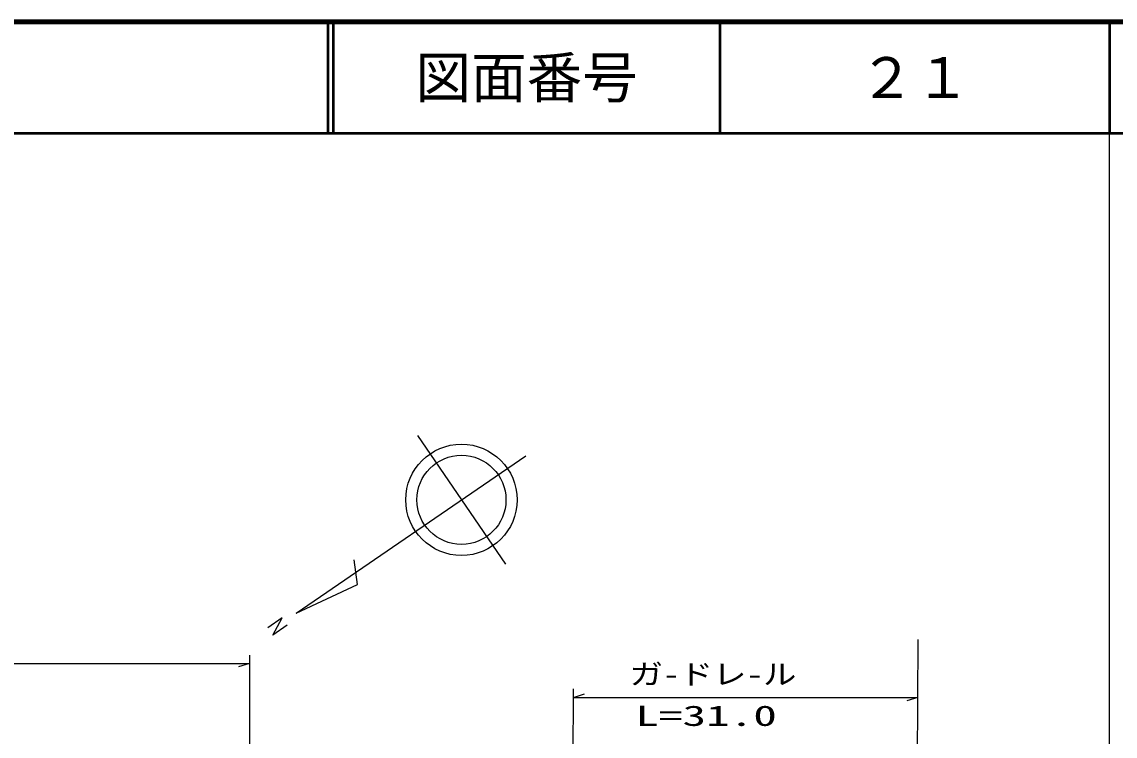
# Model space of a CAD drawing. Units: millimetres, scale not verified. Extents: x 40000 to 680000, y 20000 to 380000.
# Drawn here: x 481270 to 579500, y 315830 to 380000 of the extents above; entities that cross this region are included whole.
import ezdxf
from ezdxf.enums import TextEntityAlignment as Align

# ---------------------------------------------------------------- set-up
doc = ezdxf.new("R2010")
doc.units = ezdxf.units.MM
doc.header["$LTSCALE"] = 1000
for name, color, linetype, lineweight in [('M-BGD', 7, 'Continuous', 25), ('M-TTL', 2, 'Continuous', 140), ('M-TTL-BAND', 7, 'Continuous', 25), ('M-TTL-LINE', 7, 'Continuous', 50)]:
    doc.layers.add(name, color=color, linetype=linetype, lineweight=lineweight)
doc.layers.add('M-TTL-TXT', color=7, linetype='Continuous')
doc.styles.add('ＭＳ ゴシック', font='')
doc.styles.get('ＭＳ ゴシック').set_extended_font_data('MS Gothic')

msp = doc.modelspace()

# ---------------------------------------------------------------- linework, layer by layer
at = {"layer": 'M-BGD'}
for p, q in [((516809, 342834), (524725, 331287)), ((505921, 326882), (526541, 341018)), ((511435, 329450), (511129, 331665)), ((505921, 326882), (511435, 329450)), ((504645, 326449), (503372, 325567)), ((503822, 324914), (504645, 326449)), ((505094, 325786), (503822, 324914)), ((561679, 290038), (561792, 324515)), ((405189, 322345), (501737, 322341)), ((501737, 322341), (500741, 322041)), ((501737, 323109), (501737, 307278)), ((530787, 307084), (530830, 320072)), ((530827, 319304), (531819, 319617)), ((530827, 319304), (561775, 319302)), ((561775, 319302), (560783, 318988))]:
    msp.add_line(p, q, dxfattribs=at)
for radius in [5000, 4000]:
    msp.add_circle((520767, 337060), radius, dxfattribs=at)
at = {"layer": 'M-TTL'}
msp.add_line((680000, 380000), (40000, 380000), dxfattribs=at)
at = {"layer": 'M-TTL-BAND'}
msp.add_line((579000, 20000), (579000, 370000), dxfattribs=at)
at = {"layer": 'M-TTL-LINE'}
for p, q in [((508747, 380000), (508747, 370000)), ((509247, 380000), (509247, 370000)), ((543997, 380000), (543997, 370000)), ((579000, 380000), (579000, 370000)), ((40000, 370000), (680000, 370000))]:
    msp.add_line(p, q, dxfattribs=at)

# ---------------------------------------------------------------- texts
at = {"layer": 'M-BGD', "style": 'ＭＳ ゴシック'}
for s, width, p in [('ガ-ドレ-ル', 1.2, (535874, 319928)), ('L=31.0', 1.7, (536389, 316198))]:
    msp.add_text(s, height=1833, dxfattribs=dict(at, width=width)).set_placement(p, align=Align.BOTTOM_LEFT)
at = {"layer": 'M-TTL-TXT', "style": 'ＭＳ ゴシック'}
for s, p in [('図面番号', (526622, 375000)), ('２１', (561497, 375000))]:
    msp.add_text(s, height=3666, dxfattribs=at).set_placement(p, align=Align.MIDDLE_CENTER)

doc.saveas('drawing.dxf')
